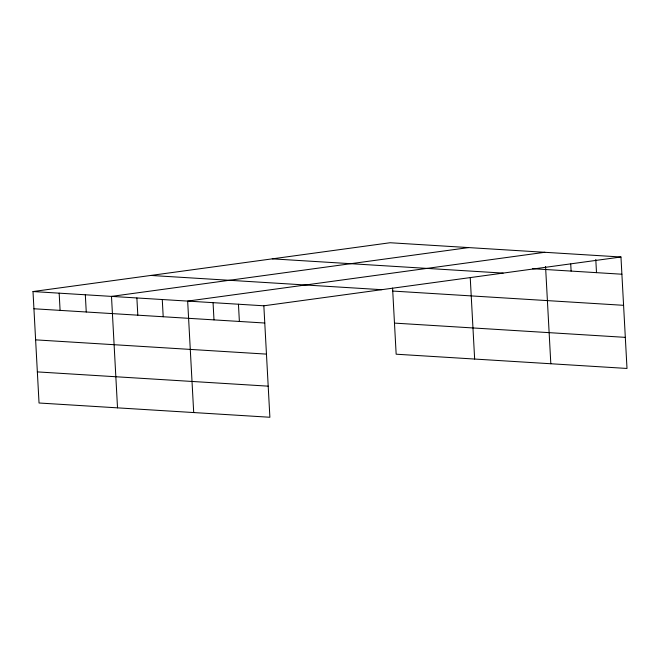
<?xml version="1.0" encoding="UTF-8"?>
<svg xmlns="http://www.w3.org/2000/svg" width="660" height="660" viewBox="0 0 660 660"><rect width="100%" height="100%" fill="white"/><g stroke="black" fill="none" stroke-linecap="round" stroke-linejoin="round"><path stroke-width="0.99" d="M33 291.547L263.843 305.795L269.882 417.26L39.039 403.004L33 291.547L390.118 242.74L620.961 256.996L627 368.453L396.157 354.205L392.576 288.057M468.608 247.591L111.49 296.389L117.521 407.847M544.789 252.293L187.663 301.092L193.702 412.549M263.843 305.795L620.961 256.996M532.513 268.702L621.893 274.222M272.266 258.844L503.11 273.1M150.851 275.443L381.695 289.69M392.741 291.06L623.584 305.316M394.474 323.103L625.317 337.359M33.932 308.764L264.775 323.021M35.615 339.859L266.459 354.115M37.356 371.902L268.199 386.158M595.79 259.479L596.5 272.654M570.727 263.992L571.114 271.087M545.556 266.475L550.819 363.751M470.25 277.852L474.647 359.048M238.45 304.227L239.382 321.453M213.056 302.659L213.988 319.885M162.269 299.524L163.201 316.742M136.876 297.957L137.816 315.175M85.322 294.772L86.254 311.998M59.161 293.155L60.093 310.382"/></g></svg>
